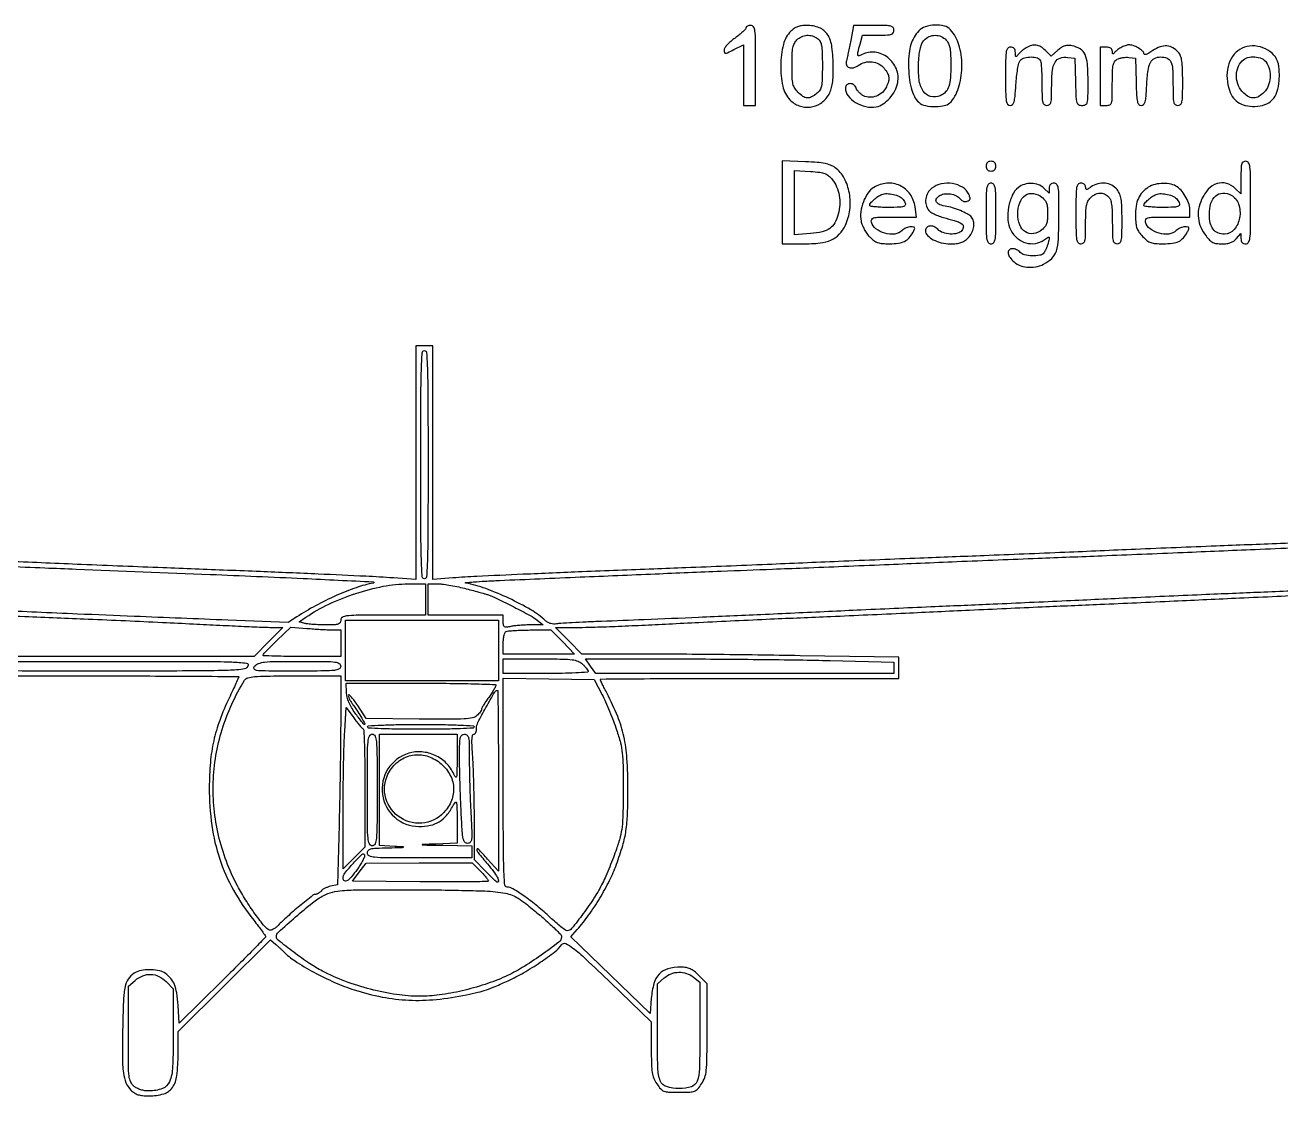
# Model space of a CAD drawing. Extents: x 23 to 201, y 13 to 268.
# Drawn here: x 56.17 to 99.95, y 196.02 to 233.34 of the extents above; entities that cross this region are included whole.
import ezdxf

# ---------------------------------------------------------------- set-up
doc = ezdxf.new("R2010")
doc.units = 0
doc.header["$MEASUREMENT"] = 0

msp = doc.modelspace()

# ---------------------------------------------------------------- linework, layer by layer
for points in [[(81.3006, 233.240457, -0.190933), (81.281953, 233.193406, -0.016529), (81.188769, 233.100651, -0.019908), (81.065735, 232.994851, -0.014109), (80.9199, 232.885771, 0.024219), (80.77174, 232.77021, 0.031789), (80.649123, 232.650261, 0.03408), (80.563082, 232.540471, 0.15026), (80.5392, 232.462795, 0.074061), (80.551397, 232.380904, 0.344831), (80.587947, 232.355305, 0.099187), (80.663464, 232.374659, 0.005783), (80.8776, 232.4808), (81.216, 232.653439), (81.216, 231.594219), (81.216, 230.535), (81.4275, 230.535), (81.639, 230.535), (81.639, 231.9309, 0.001966), (81.635517, 232.816696, 0.028197), (81.615286, 233.131163, 0.109374), (81.565044, 233.273873, 0.259183), (81.4698, 233.3268, 0.049057), (81.40505, 233.320432, 0.069056), (81.350302, 233.301437, 0.089236), (81.313443, 233.273424, 0.187901)], [(82.87078, 233.128071, 0.137113), (82.608493, 232.662309, 0.056321), (82.515266, 231.936927, 0.056319), (82.586266, 231.208939, 0.136959), (82.834168, 230.735037, 0.116615), (83.155913, 230.5222, 0.11778), (83.537685, 230.477032, 0.116223), (83.902572, 230.609451, 0.111393), (84.176645, 230.892441, 0.048871), (84.259537, 231.064104, 0.044559), (84.310683, 231.25397, 0.032176), (84.337731, 231.499438, 0.011239), (84.345884, 231.854826, 0.031584), (84.300798, 232.57312, 0.109991), (84.144565, 233.007945, 0.16049), (83.857903, 233.243813, 0.092822), (83.414731, 233.3268, 0.032592), (83.243007, 233.315594, 0.055044), (83.103049, 233.2813, 0.060181), (82.982746, 233.220115, 0.04871)], [(83.80128, 232.868375, -0.112446), (83.888274, 232.768323, -0.07977), (83.937, 232.627236, -0.037481), (83.960062, 232.393635, -0.00587), (83.9655, 231.930469, -0.005488), (83.960081, 231.436745, -0.044815), (83.934999, 231.212769, -0.096739), (83.87676, 231.072671, -0.07584), (83.765778, 230.950694, -0.049461), (83.583496, 230.830661, -0.139331), (83.435542, 230.79965, -0.134676), (83.290229, 230.850728, -0.044942), (83.115655, 230.996455, -0.056551), (83.001709, 231.139567, -0.085178), (82.9413, 231.286742, -0.047431), (82.914377, 231.501436, -0.007491), (82.908, 231.927055, -0.008014), (82.914369, 232.324383, -0.038863), (82.93905, 232.548382, -0.069389), (82.989509, 232.69765, -0.080387), (83.0772, 232.8192, -0.086919), (83.239379, 232.933032, -0.092962), (83.426835, 232.981537, -0.092012), (83.62071, 232.959006, -0.083178)], [(84.952762, 232.79805, -0.002503), (84.91109, 232.582515, -0.002675), (84.868149, 232.372132, -0.002538), (84.829349, 232.191659, -0.012512), (84.804422, 232.090617, 0.15328), (84.809736, 231.948223, 0.218563), (84.896685, 231.858887, 0.159927), (85.047675, 231.851116, 0.086531), (85.217898, 231.930917, -0.089371), (85.448558, 232.03747, -0.090475), (85.700881, 232.056181, -0.093993), (85.935661, 231.985128, -0.106138), (86.11666, 231.834891, -0.035065), (86.235574, 231.659731, -0.101663), (86.281927, 231.521564, -0.102036), (86.269969, 231.376614, -0.035476), (86.196426, 231.179199, -0.103147), (86.057155, 230.989421, -0.091967), (85.848222, 230.861692, -0.095031), (85.613621, 230.820018, -0.119998), (85.400855, 230.874923, -0.042771), (85.318433, 230.928557, -0.035841), (85.24096, 230.998452, -0.037295), (85.17922, 231.073173, -0.077323), (85.145601, 231.140745, 0.160108), (85.064709, 231.252899, 0.15882), (84.932775, 231.295658, 0.189147), (84.817062, 231.250047, 0.208298), (84.7692, 231.140145, 0.16822), (84.861669, 230.873078, 0.090052), (85.126129, 230.638997, 0.082016), (85.483543, 230.495723, 0.1011), (85.84187, 230.489964, 0.101041), (86.082722, 230.58808, 0.063593), (86.312896, 230.788034, 0.061181), (86.494442, 231.049835, 0.074804), (86.592221, 231.330913, 0.142676), (86.545382, 231.807364, 0.130806), (86.249895, 232.202939, 0.135402), (85.805818, 232.390654, 0.156806), (85.355838, 232.308623, -0.055072), (85.24508, 232.26421, -0.434396), (85.202908, 232.289966, -0.112915), (85.204952, 232.383024, -0.006013), (85.281248, 232.67115), (85.369353, 232.9884), (85.915277, 232.9884, 0.007501), (86.234416, 232.993188, 0.067738), (86.37181, 233.016105, 0.186747), (86.43665, 233.067452, 0.133731), (86.4612, 233.1576, 0.162821), (86.430625, 233.249001, 0.174094), (86.35199, 233.30057, 0.053944), (86.181329, 233.322523, 0.005037), (85.756723, 233.3268), (85.052247, 233.3268)], [(87.327582, 233.13645, 0.056511), (87.161001, 232.912645, 0.058016), (87.050505, 232.659146, 0.048708), (86.988608, 232.350329, 0.025123), (86.9688, 231.956358, 0.027345), (86.992434, 231.52453, 0.038848), (87.063891, 231.146892, 0.045432), (87.175915, 230.845135, 0.097548), (87.323672, 230.646993, 0.133897), (87.556176, 230.529078, 0.055219), (87.910665, 230.496081, 0.055433), (88.255761, 230.540588, 0.165742), (88.453722, 230.666781, 0.102591), (88.739057, 231.228059, 0.068639), (88.831893, 231.944913, 0.069482), (88.727494, 232.649916, 0.112928), (88.432962, 233.175654, 0.151821), (88.218895, 233.302201, 0.067101), (87.888493, 233.334867, 0.066205), (87.554385, 233.278316, 0.130268)], [(88.282993, 232.816003, -0.078409), (88.3589, 232.699908, -0.054921), (88.407079, 232.550958, -0.036762), (88.434152, 232.343254, -0.011923), (88.444155, 232.033453, -0.01514), (88.432695, 231.508971, -0.063843), (88.376583, 231.199973, -0.111046), (88.263561, 231.006337, -0.107556), (88.077352, 230.877025, -0.156009), (87.738933, 230.848812, -0.195389), (87.483305, 231.028337, -0.115598), (87.338301, 231.435096, -0.042203), (87.321131, 232.050063, -0.014271), (87.345247, 232.333138, -0.03325), (87.383325, 232.542395, -0.044919), (87.437832, 232.698338, -0.077538), (87.513076, 232.812986, -0.106951), (87.686264, 232.937187, -0.10163), (87.898571, 232.981658, -0.102002), (88.110582, 232.938818, -0.108561)], [(91.0719, 232.547819, 0.027053), (90.999588, 232.500978, 0.018184), (90.922129, 232.440206, 0.018343), (90.851248, 232.375705, 0.034194), (90.799641, 232.317741, -0.016153), (90.739485, 232.245061, -0.349167), (90.71391, 232.240533, -0.259527), (90.697859, 232.265777, -0.011085), (90.693891, 232.37505, 0.057037), (90.682766, 232.461427, 0.123737), (90.651591, 232.52012, 0.135366), (90.598561, 232.553902, 0.074668), (90.522, 232.5654, 0.212584), (90.428823, 232.523909, 0.142907), (90.377475, 232.41735, 0.038318), (90.356575, 232.181939, 0.002988), (90.3528, 231.5502, 0.003224), (90.356747, 230.937962, 0.035215), (90.377227, 230.692672, 0.12037), (90.424697, 230.578257, 0.238874), (90.510075, 230.535, 0.194746), (90.594392, 230.569136, 0.132716), (90.648004, 230.659072, 0.046989), (90.681871, 230.845449, 0.005884), (90.712294, 231.255399, -0.012295), (90.737127, 231.540453, -0.015766), (90.774656, 231.801076, -0.013648), (90.818332, 232.014518, -0.116419), (90.861478, 232.101399, -0.15543), (91.009951, 232.196498, -0.068325), (91.244105, 232.225884, -0.071353), (91.464902, 232.191598, -0.230946), (91.570449, 232.093181, -0.069754), (91.590619, 232.005905, -0.006804), (91.606716, 231.789468, -0.008515), (91.618047, 231.529695, -0.006641), (91.6218, 231.247181, 0.004955), (91.626059, 230.817444, 0.05341), (91.647975, 230.645173, 0.173362), (91.699549, 230.565861, 0.164181), (91.791, 230.535, 0.163088), (91.882411, 230.565631, 0.173951), (91.933981, 230.644399, 0.053838), (91.955926, 230.815376, 0.00502), (91.9602, 231.240988, -0.02434), (91.985376, 231.757838, -0.107524), (92.078255, 232.046234, -0.186298), (92.251916, 232.185702, -0.105955), (92.523768, 232.212191), (92.7639, 232.1847), (92.788114, 231.35985, 0.003515), (92.807758, 230.820073, 0.05794), (92.836293, 230.642304, 0.208284), (92.900223, 230.564147, 0.119183), (93.020764, 230.535, 0.117921), (93.141256, 230.563818, 0.217619), (93.202781, 230.641042, 0.057864), (93.225607, 230.817603, 0.003243), (93.2292, 231.371628, 0.017885), (93.207412, 231.980519, 0.087654), (93.123758, 232.313134, 0.150427), (92.955776, 232.50471, 0.09069), (92.671953, 232.61526, 0.04604), (92.532528, 232.629041, 0.076486), (92.415922, 232.611874, 0.070076), (92.303015, 232.55889, 0.032931), (92.173852, 232.461811), (91.936899, 232.257992), (91.740895, 232.453996, 0.05854), (91.580744, 232.580473, 0.103409), (91.422896, 232.637274, 0.104582), (91.256766, 232.625781, 0.060882)], [(94.3713, 232.548908, 0.022102), (94.301964, 232.505433, 0.019392), (94.233545, 232.45417, 0.019837), (94.175392, 232.403015, 0.053713), (94.139945, 232.36113, -0.078521), (94.114403, 232.333807, -0.361462), (94.094317, 232.334437, -0.180463), (94.080495, 232.360433, -0.030716), (94.076495, 232.41735, 0.102326), (94.062368, 232.482766, 0.137431), (94.023966, 232.529315, 0.106495), (93.958445, 232.556684, 0.045902), (93.8637, 232.5654), (93.6522, 232.5654), (93.6522, 231.5502), (93.6522, 230.535), (93.8637, 230.535, 0.103955), (93.986434, 230.560796, 0.224802), (94.048152, 230.631992, 0.064348), (94.07147, 230.793442, 0.00373), (94.0752, 231.293423, -0.005893), (94.080402, 231.734841, -0.044372), (94.103773, 231.942154, -0.103042), (94.155322, 232.061969, -0.117471), (94.248584, 232.144639, -0.052746), (94.331481, 232.178328, -0.029206), (94.438148, 232.202429, -0.028803), (94.550273, 232.214385, -0.040907), (94.650434, 232.211066), (94.8789, 232.1847), (94.903114, 231.35985, 0.004605), (94.921641, 230.879581, 0.04172), (94.949076, 230.671613, 0.128179), (94.999295, 230.572632, 0.214791), (95.082855, 230.535, 0.196685), (95.165781, 230.568934, 0.133195), (95.217974, 230.658187, 0.047077), (95.249727, 230.842915, 0.005926), (95.275801, 231.247917, -0.0177), (95.320379, 231.754138, -0.084341), (95.40355, 232.031316, -0.159948), (95.544301, 232.17445, -0.119713), (95.760639, 232.227, -0.099202), (95.983846, 232.182274, -0.189636), (96.113076, 232.05688, -0.092586), (96.175443, 231.803116, -0.014088), (96.1902, 231.27948, 0.004638), (96.194386, 230.82823, 0.051276), (96.216157, 230.64921, 0.170232), (96.267746, 230.567054, 0.169819), (96.3594, 230.535, 0.185299), (96.451596, 230.570383, 0.16096), (96.503173, 230.660728, 0.046006), (96.524587, 230.858971, 0.003914), (96.5286, 231.371628, 0.007079), (96.522365, 231.812057, 0.02926), (96.499284, 232.077237, 0.049862), (96.455073, 232.254093, 0.089655), (96.38055, 232.38322, 0.082188), (96.189603, 232.545535, 0.118205), (95.978834, 232.611936, 0.10744), (95.745882, 232.578114, 0.059568), (95.489584, 232.445582, -0.015679), (95.351083, 232.357805, -0.054537), (95.254676, 232.314224, -0.141628), (95.198804, 232.312313, -0.343535), (95.175, 232.34287, 0.224091), (95.132499, 232.432937, 0.04244), (94.97897, 232.538915, 0.044326), (94.796437, 232.622794, 0.092116), (94.642269, 232.647427, 0.060438), (94.591685, 232.639989, 0.020501), (94.520692, 232.617426, 0.020045), (94.443548, 232.585823, 0.021743)], [(98.6013, 232.53316, 0.111403), (98.321591, 232.31909, 0.092998), (98.138503, 231.991927, 0.082475), (98.072691, 231.584533, 0.064744), (98.132434, 231.140444, 0.072332), (98.256743, 230.852424, 0.102685), (98.447652, 230.650154, 0.097825), (98.710813, 230.534332, 0.060556), (99.048107, 230.500962, 0.078257), (99.395031, 230.563572, 0.120768), (99.649534, 230.728543, 0.11066), (99.813162, 231.004711, 0.058715), (99.891458, 231.396657, 0.020645), (99.89875, 231.585548, 0.018562), (99.890952, 231.781259, 0.018951), (99.870766, 231.956268, 0.054109), (99.8392, 232.074526, 0.119254), (99.644726, 232.354951, 0.093332), (99.326226, 232.546277, 0.09106), (98.952516, 232.611657, 0.106128)], [(99.442503, 232.038976, -0.09713), (99.551452, 231.793268, -0.074245), (99.573676, 231.499423, -0.075015), (99.509319, 231.214938, -0.103661), (99.366545, 230.996455, -0.059367), (99.182705, 230.85176, -0.124919), (99.010289, 230.79849, -0.131627), (98.839418, 230.835024, -0.06952), (98.660576, 230.960341, -0.099705), (98.476726, 231.216771, -0.094395), (98.40185, 231.529455, -0.0969), (98.447767, 231.84086, -0.111916), (98.60747, 232.094184, -0.13011), (98.792741, 232.201901, -0.083666), (99.041432, 232.227085, -0.084705), (99.281641, 232.169567, -0.139839)], [(82.5696, 227.161091), (82.5696, 225.7128), (83.28583, 225.7128, 0.025736), (83.885611, 225.743692, 0.077552), (84.280519, 225.84778, 0.10517), (84.555514, 226.044965, 0.075076), (84.766685, 226.360848, 0.079634), (84.923087, 226.903782, 0.074693), (84.90717, 227.481018, 0.079142), (84.72745, 227.997885, 0.110806), (84.408623, 228.366352, 0.063461), (84.251733, 228.454117, 0.046353), (84.060215, 228.511402, 0.02999), (83.791719, 228.548702, 0.008593), (83.372273, 228.574276), (82.5696, 228.609382)], [(89.676, 228.42, 0.072254), (89.686731, 228.346131, 0.124864), (89.7183, 228.2931, 0.124864), (89.771331, 228.261531, 0.072254), (89.8452, 228.2508, 0.072254), (89.919069, 228.261531, 0.124864), (89.9721, 228.2931, 0.124864), (90.003669, 228.346131, 0.072254), (90.0144, 228.42, 0.072254), (90.003669, 228.493869, 0.124864), (89.9721, 228.5469, 0.124864), (89.919069, 228.578469, 0.072254), (89.8452, 228.5892, 0.072254), (89.771331, 228.578469, 0.124864), (89.7183, 228.5469, 0.124864), (89.686731, 228.493869, 0.072254)], [(98.559, 228.024553), (98.559, 227.459906), (98.363197, 227.643853, 0.121205), (98.054962, 227.817465, 0.147634), (97.725186, 227.810398, 0.128746), (97.421259, 227.615307, 0.082079), (97.189652, 227.262003, 0.057793), (97.085051, 226.925066, 0.076621), (97.074597, 226.604633, 0.076152), (97.16123, 226.294436, 0.056276), (97.34373, 225.98775, 0.031068), (97.468496, 225.842986, 0.084364), (97.577642, 225.763571, 0.084341), (97.706913, 225.724657, 0.031039), (97.897732, 225.7128, 0.030255), (98.066768, 225.723038, 0.056625), (98.199873, 225.754781, 0.066263), (98.30804, 225.811035, 0.061187), (98.401027, 225.894945), (98.559, 226.077089), (98.559, 225.894945, 0.061743), (98.569138, 225.813158, 0.126141), (98.599797, 225.756718, 0.133411), (98.652453, 225.723927, 0.073057), (98.7282, 225.7128, 0.263491), (98.823676, 225.766868, 0.106183), (98.873762, 225.913725, 0.027391), (98.893939, 226.236967, 0.001893), (98.8974, 227.151, 0.001893), (98.893939, 228.065033, 0.027391), (98.873762, 228.388275, 0.106183), (98.823676, 228.535132, 0.263491), (98.7282, 228.5892, 0.137254), (98.637872, 228.563928, 0.1856), (98.586488, 228.497469, 0.065777), (98.563711, 228.356131, 0.007103)], [(84.311113, 227.954323, -0.067717), (84.463054, 227.69964, -0.057446), (84.55208, 227.399023, -0.055357), (84.57238, 227.074902, -0.053797), (84.521583, 226.750963, -0.05729), (84.398791, 226.441275, -0.118275), (84.226643, 226.247903, -0.099384), (83.964125, 226.13386, -0.032914), (83.546586, 226.072503), (82.9926, 226.028035), (82.9926, 227.149273), (82.9926, 228.270511), (83.554316, 228.234744, -0.012369), (83.876684, 228.206196, -0.060522), (84.054376, 228.163848, -0.08954), (84.182185, 228.088368, -0.046433)], [(85.762617, 227.67867, 0.103098), (85.555139, 227.481297, 0.060074), (85.394399, 227.17619, 0.058403), (85.306537, 226.829499, 0.07941), (85.315222, 226.50742, 0.048781), (85.355106, 226.370233, 0.028959), (85.427438, 226.215918, 0.028778), (85.518298, 226.068962, 0.043553), (85.614914, 225.953871, 0.035773), (85.762023, 225.82643, 0.07778), (85.89371, 225.756677, 0.065198), (86.054832, 225.723737, 0.019357), (86.306642, 225.715491, 0.030317), (86.620382, 225.736412, 0.081572), (86.833959, 225.800143, 0.098602), (86.992034, 225.920147, 0.058929), (87.127158, 226.11465, 0.017987), (87.181167, 226.225472, 0.202998), (87.181978, 226.273293, 0.272178), (87.148715, 226.298881, 0.031068), (87.050334, 226.305, 0.05959), (86.97281, 226.295728, 0.039035), (86.887189, 226.267723, 0.039), (86.80684, 226.226696, 0.058902), (86.745214, 226.1781, -0.168356), (86.489596, 226.05405, -0.096835), (86.144437, 226.079928, -0.09665), (85.833887, 226.234024, -0.166954), (85.675964, 226.471612, -0.178537), (85.68516, 226.565561, -0.228385), (85.752405, 226.618925, -0.051986), (85.92906, 226.639842, -0.003495), (86.437959, 226.6434), (87.244878, 226.6434), (87.196663, 227.00295, 0.121032), (87.023457, 227.444014, 0.129558), (86.669016, 227.74136, 0.129437), (86.213787, 227.825562, 0.120688)], [(87.783909, 227.65246, 0.093189), (87.639511, 227.487302, 0.099141), (87.568913, 227.284479, 0.100171), (87.582189, 227.071831, 0.097198), (87.676957, 226.878526, 0.101696), (87.750629, 226.814106, 0.022593), (87.900619, 226.737799, 0.022575), (88.085265, 226.663984, 0.020091), (88.283085, 226.603877, -0.013428), (88.659662, 226.494913, -0.086783), (88.834288, 226.403636, -0.247194), (88.880522, 226.30318, -0.161225), (88.832976, 226.181685, -0.157727), (88.673184, 226.080344, -0.074068), (88.427135, 226.054549, -0.07126), (88.172456, 226.102392, -0.114858), (87.985919, 226.218481, 0.091436), (87.850752, 226.311557, 0.131297), (87.707944, 226.33454, 0.181961), (87.60317, 226.282431, 0.189546), (87.561, 226.175189, 0.195698), (87.628596, 226.009097, 0.076414), (87.830213, 225.857335, 0.064255), (88.113027, 225.749466, 0.05908), (88.422254, 225.7128, 0.022678), (88.640525, 225.722705, 0.057813), (88.795371, 225.755094, 0.069553), (88.921318, 225.817583, 0.046519), (89.045345, 225.920455, 0.069301), (89.169668, 226.08501, 0.076249), (89.239336, 226.27212, 0.08392), (89.24609, 226.455656, 0.113945), (89.188255, 226.610446, 0.11111), (89.073354, 226.720751, 0.028385), (88.843972, 226.842198, 0.02877), (88.571943, 226.948538, 0.03403), (88.304218, 227.01607, -0.036601), (88.064095, 227.077953, -0.153289), (87.944999, 227.164715, -0.288753), (87.937299, 227.267515, -0.111834), (88.034525, 227.380587, -0.123618), (88.205182, 227.451111, -0.072391), (88.427565, 227.451413, -0.072653), (88.639873, 227.388469, -0.127218), (88.780819, 227.273003, 0.076976), (88.829142, 227.224644, 0.079387), (88.889344, 227.193783, 0.081753), (88.954577, 227.183784, 0.089076), (89.017528, 227.195807, 0.06875), (89.08423, 227.232567, 0.183114), (89.112978, 227.277655, 0.130334), (89.109537, 227.341529, 0.028633), (89.069417, 227.444883, 0.151729), (88.857033, 227.682833, 0.095502), (88.504258, 227.811813, 0.090477), (88.110714, 227.803795, 0.11695)], [(89.676, 226.7703, 0.002827), (89.679731, 226.110341, 0.036854), (89.700534, 225.866138, 0.138781), (89.751794, 225.755668, 0.218517), (89.8452, 225.7128, 0.218517), (89.938606, 225.755668, 0.138781), (89.989866, 225.866138, 0.036854), (90.010669, 226.110341, 0.002827), (90.0144, 226.7703, 0.002827), (90.010669, 227.430259, 0.036854), (89.989866, 227.674463, 0.138781), (89.938606, 227.784932, 0.218517), (89.8452, 227.8278, 0.218517), (89.751794, 227.784932, 0.138781), (89.700534, 227.674463, 0.036854), (89.679731, 227.430259, 0.002827)], [(90.801294, 227.677869, 0.119807), (90.588127, 227.406738, 0.062142), (90.458569, 226.993304, 0.061268), (90.433281, 226.551464, 0.102233), (90.531902, 226.193688, 0.097004), (90.752877, 225.912541, 0.107349), (91.056336, 225.747791, 0.111798), (91.390759, 225.727423, 0.112768), (91.700164, 225.853314, -0.006716), (91.835977, 225.945747, -0.318296), (91.867442, 225.944735, -0.294057), (91.878634, 225.914105, -0.00606), (91.839087, 225.748038, -0.020635), (91.808995, 225.646145, -0.018507), (91.769622, 225.543245, -0.018895), (91.727364, 225.453536, -0.053728), (91.68924, 225.396023, -0.178833), (91.544437, 225.312315, -0.04883), (91.276771, 225.292838, -0.04896), (91.008681, 225.325921, -0.165858), (90.8604, 225.4167, 0.063393), (90.80841, 225.465275, 0.044279), (90.73936, 225.506323, 0.044533), (90.664777, 225.534297, 0.067559), (90.596241, 225.5436, 0.170049), (90.487294, 225.505444, 0.231647), (90.44347, 225.412783, 0.135189), (90.483241, 225.275628, 0.058672), (90.601881, 225.125319, 0.09258), (90.821359, 224.97492, 0.076678), (91.095365, 224.901125, 0.072582), (91.393015, 224.911515, 0.068966), (91.680903, 225.006125, 0.07992), (91.966171, 225.207519, 0.124), (92.12282, 225.463121, 0.065376), (92.194873, 225.876621, 0.010211), (92.212753, 226.70685, 0.002608), (92.209869, 227.409479, 0.034865), (92.189502, 227.666687, 0.133074), (92.138515, 227.782941, 0.227004), (92.0448, 227.8278, 0.072431), (91.970426, 227.816969, 0.127134), (91.917496, 227.785088, 0.125354), (91.886174, 227.73118, 0.069346), (91.8756, 227.655304), (91.8756, 227.482809), (91.690448, 227.655304, 0.100368), (91.496302, 227.774326, 0.081309), (91.255805, 227.819988, 0.080187), (91.01017, 227.786709, 0.093105)], [(92.8062, 226.7703, 0.002827), (92.809931, 226.110341, 0.036854), (92.830734, 225.866138, 0.138781), (92.881994, 225.755668, 0.218517), (92.9754, 225.7128, 0.165398), (93.066895, 225.743917, 0.1727), (93.118474, 225.823838, 0.052938), (93.140357, 225.997555, 0.004884), (93.1446, 226.4319, -0.008091), (93.15099, 226.826753, -0.038985), (93.175703, 227.049915, -0.069381), (93.226175, 227.198838, -0.080195), (93.3138, 227.3202, -0.074658), (93.470748, 227.436168, -0.107837), (93.636343, 227.482439, -0.115768), (93.797513, 227.454295, -0.095793), (93.942257, 227.356457, -0.114336), (94.006724, 227.253107, -0.0454), (94.046605, 227.089639, -0.028773), (94.068877, 226.845646, -0.008375), (94.0752, 226.468157, 0.00454), (94.079363, 226.009661, 0.050594), (94.101088, 225.82837, 0.169159), (94.152679, 225.745252, 0.171694), (94.2444, 225.7128, 0.184967), (94.336585, 225.74811, 0.161168), (94.388162, 225.838274, 0.046111), (94.409583, 226.036092, 0.003928), (94.4136, 226.547391, 0.0068), (94.407257, 227.013759, 0.034291), (94.382358, 227.272992, 0.060683), (94.330395, 227.450005, 0.065034), (94.23826, 227.604891, 0.106363), (94.05617, 227.755897, 0.095298), (93.82076, 227.826249, 0.091118), (93.566892, 227.805549, 0.0872), (93.332624, 227.696103, -0.009314), (93.219303, 227.619836, -0.144431), (93.174796, 227.606706, -0.36009), (93.151196, 227.626234, -0.047099), (93.1446, 227.696103, 0.121548), (93.13189, 227.747615, 0.106797), (93.096277, 227.790188, 0.093715), (93.041763, 227.81819, 0.072032), (92.9754, 227.8278, 0.218517), (92.881994, 227.784932, 0.138781), (92.830734, 227.674463, 0.036854), (92.809931, 227.430259, 0.002827)], [(95.328691, 227.682477, 0.069173), (95.122093, 227.510793, 0.081096), (94.983169, 227.297576, 0.06967), (94.905801, 227.024953, 0.036837), (94.883358, 226.673444, 0.020428), (94.896008, 226.424291, 0.061793), (94.932191, 226.258609, 0.071707), (95.00428, 226.12068, 0.034815), (95.131836, 225.967502, 0.033391), (95.283606, 225.828907, 0.083764), (95.414295, 225.756462, 0.068909), (95.576524, 225.723336, 0.017387), (95.846478, 225.715491, 0.028664), (96.172206, 225.736048, 0.080936), (96.390529, 225.799268, 0.100011), (96.55055, 225.919094, 0.059883), (96.686958, 226.11465, 0.017987), (96.740967, 226.225472, 0.202998), (96.741778, 226.273293, 0.272178), (96.708515, 226.298881, 0.031068), (96.610134, 226.305, 0.05959), (96.53261, 226.295728, 0.039035), (96.446989, 226.267723, 0.039), (96.36664, 226.226696, 0.058902), (96.305014, 226.1781, -0.168356), (96.049396, 226.05405, -0.096835), (95.704237, 226.079928, -0.09665), (95.393687, 226.234024, -0.166954), (95.235764, 226.471612, -0.176101), (95.244511, 226.565551, -0.230034), (95.310846, 226.618878, -0.052718), (95.485215, 226.639829, -0.003561), (95.98662, 226.6434), (96.7824, 226.6434), (96.7824, 226.859101, 0.07402), (96.749434, 227.080562, 0.047502), (96.65035, 227.321289, 0.047354), (96.506999, 227.540067, 0.071396), (96.341059, 227.695764, 0.096893), (96.126655, 227.790954, 0.059513), (95.850938, 227.820223, 0.058052), (95.567297, 227.783401, 0.077697)], [(86.77845, 227.260591, -0.074601), (86.858654, 227.110738, -0.373002), (86.826755, 227.028871, -0.113357), (86.676547, 226.988997, -0.00843), (86.2497, 226.9818, -0.010574), (86.006429, 226.986945, -0.017477), (85.801584, 227.0028, -0.011626), (85.639405, 227.024902, -0.36846), (85.6152, 227.053288, -0.182149), (85.644915, 227.132149, -0.02981), (85.761728, 227.25016, -0.033245), (85.90417, 227.361724, -0.056058), (86.0382, 227.432521, -0.100745), (86.215135, 227.463468, -0.05018), (86.441748, 227.434316, -0.050434), (86.652714, 227.362292, -0.125825)], [(91.626528, 227.333383, -0.059929), (91.721711, 227.235306, -0.080428), (91.779933, 227.126202, -0.06125), (91.810181, 226.982415, -0.021251), (91.8192, 226.7703, -0.021251), (91.810181, 226.558185, -0.06125), (91.779933, 226.414398, -0.080428), (91.721711, 226.305294, -0.059929), (91.626528, 226.207217, -0.126651), (91.324982, 226.069396, -0.18928), (91.044169, 226.12556, -0.161279), (90.845368, 226.371671, -0.090157), (90.7758, 226.754348, -0.087576), (90.84523, 227.147704, -0.15722), (91.044623, 227.403931, -0.190531), (91.325596, 227.467076, -0.132053)], [(96.33825, 227.260591, -0.074601), (96.418454, 227.110738, -0.373002), (96.386555, 227.028871, -0.113357), (96.236347, 226.988997, -0.00843), (95.8095, 226.9818, -0.010574), (95.566229, 226.986945, -0.017477), (95.361384, 227.0028, -0.011626), (95.199205, 227.024902, -0.36846), (95.175, 227.053288, -0.182149), (95.204715, 227.132149, -0.02981), (95.321528, 227.25016, -0.033245), (95.46397, 227.361724, -0.056058), (95.598, 227.432521, -0.100745), (95.774935, 227.463468, -0.05018), (96.001548, 227.434316, -0.050434), (96.212514, 227.362292, -0.125825)], [(98.214559, 227.408033, -0.191153), (98.476884, 227.097631, -0.124134), (98.513427, 226.623344, -0.132618), (98.322003, 226.21011, -0.22186), (97.9815, 226.0512, -0.097135), (97.753269, 226.095961, -0.134674), (97.588761, 226.222339, -0.110463), (97.490959, 226.436741, -0.05203), (97.4592, 226.741112, -0.071911), (97.51466, 227.124729, -0.14101), (97.67909, 227.38278, -0.178592), (97.925022, 227.478123, -0.127631)], [(70.218, 218.0142, -0.000841), (70.214179, 215.742688, -0.007135), (70.196175, 214.72185, -0.007179), (70.167861, 214.110243, -0.396568), (70.0911, 214.038, -0.396568), (70.014339, 214.110243, -0.007179), (69.986025, 214.72185, -0.007135), (69.968021, 215.742688, -0.000841), (69.9642, 218.0142, -0.000841), (69.968021, 220.285712, -0.007135), (69.986025, 221.30655, -0.007179), (70.014339, 221.918157, -0.396568), (70.0911, 221.9904, -0.396568), (70.167861, 221.918157, -0.007179), (70.196175, 221.30655, -0.007135), (70.214179, 220.285712, -0.000841)], [(70.1334, 213.3189), (70.1334, 212.769), (68.6529, 212.769, 0.001825), (67.710629, 212.76556, 0.026629), (67.378613, 212.745433, 0.103099), (67.227584, 212.695507, 0.267644), (67.1724, 212.5998, -0.130278), (67.148553, 212.509828, -0.188404), (67.085301, 212.458662, -0.069719), (66.951679, 212.43593, -0.007869), (66.64365, 212.431755, -0.008826), (66.42683, 212.436057, -0.009111), (66.212588, 212.448005, -0.008885), (66.027519, 212.465024, -0.038065), (65.918706, 212.48545), (65.722512, 212.537991), (65.961006, 212.700272, -0.039832), (66.762308, 213.156788, -0.030612), (67.698961, 213.527676, -0.030986), (68.656655, 213.77617, -0.045742), (69.52005, 213.863232), (70.1334, 213.8688)], [(71.487, 213.707657, -0.00241), (71.742331, 213.642304, -0.002791), (71.984818, 213.577545, -0.002491), (72.189539, 213.520547, -0.016468), (72.2907, 213.488204, -0.026924), (72.635656, 213.343893, -0.005867), (73.212873, 213.056624, -0.004939), (73.783873, 212.756882, -0.042463), (74.025, 212.599538), (74.2365, 212.434362), (73.802925, 212.432481, 0.01021), (73.617554, 212.427891, 0.008279), (73.419052, 212.415621, 0.008382), (73.236369, 212.398203, 0.021397), (73.104975, 212.377725, -0.019227), (72.948369, 212.352621, -0.174183), (72.881893, 212.367795, -0.221214), (72.848924, 212.419678, -0.032674), (72.8406, 212.546925), (72.8406, 212.769), (71.5293, 212.769), (70.218, 212.769), (70.218, 213.3189), (70.218, 213.8688), (70.53525, 213.867801, -0.031355), (70.699296, 213.856985, -0.009544), (70.945692, 213.820347, -0.009515), (71.220808, 213.768653, -0.010248)], [(66.85515, 212.262001), (67.1724, 212.2614), (67.1724, 211.7961), (67.1724, 211.3308), (65.8188, 211.3308, -0.003184), (65.299766, 211.334105, -0.005307), (64.86282, 211.34431, -0.001131), (64.483217, 211.358068, -0.402985), (64.4652, 211.376792, -0.188961), (64.476852, 211.406523, -0.00277), (64.608095, 211.546677, -0.007128), (64.765202, 211.707931, -0.004591), (64.95165, 211.890536), (65.4381, 212.358288), (65.988, 212.310445, 0.004202), (66.22179, 212.292083, 0.003542), (66.469559, 212.27648, 0.003573), (66.695848, 212.26546, 0.009905)], [(74.9133, 211.8384), (75.329939, 211.4154), (74.08527, 211.4154), (72.8406, 211.4154), (72.8406, 211.78905, -0.023784), (72.847876, 211.941934, -0.038427), (72.870151, 212.07021, -0.045744), (72.903553, 212.164584, -0.191197), (72.94635, 212.205371, -0.076067), (73.019041, 212.222521, -0.005079), (73.233206, 212.237469, -0.007228), (73.490015, 212.249052, -0.005343), (73.77438, 212.254721), (74.496661, 212.2614)], [(63.937967, 210.9924, -0.232318), (63.763788, 210.884164, -0.016678), (63.179911, 210.8455, -0.007719), (62.073587, 210.826323, -0.000474), (58.77665, 210.8232, -0.000445), (55.446661, 210.826161, -0.007919), (54.374106, 210.845058, -0.01714), (53.820099, 210.882639, -0.384642), (53.721, 210.9924, -0.385549), (53.82064, 211.102411, -0.016521), (54.387315, 211.139757, -0.007758), (55.481748, 211.158643, -0.000435), (58.882317, 211.1616, -0.000408), (62.316582, 211.158798, -0.007956), (63.377157, 211.14019, -0.02282), (63.886894, 211.099792, -0.547707)], [(67.1724, 210.9924, -0.276679), (67.11473, 210.89616, -0.096369), (66.953974, 210.846617, -0.02502), (66.601692, 210.826596, -0.001685), (65.594188, 210.8232, -0.001251), (64.5382, 210.825843, -0.0283), (64.234598, 210.844565, -0.259924), (64.155417, 210.901906, -0.301409), (64.1691, 210.9924, -0.121149), (64.309089, 211.086966, -0.061624), (64.517181, 211.135666, -0.024163), (64.885229, 211.157216, -0.002542), (65.747312, 211.1616, -0.001915), (66.652592, 211.158132, -0.027636), (66.973114, 211.137939, -0.107161), (67.118683, 211.087804, -0.262172)], [(75.605797, 211.062253, -0.017509), (75.680773, 210.986705, -0.022371), (75.744083, 210.911821, -0.021075), (75.790519, 210.84608, -0.144193), (75.8016, 210.808453, -0.397958), (75.774833, 210.780149, -0.002167), (75.366703, 210.759119, -0.007365), (74.888787, 210.743621, -0.004422), (74.3211, 210.7386), (72.8406, 210.7386), (72.8406, 210.9924), (72.8406, 211.2462), (74.125297, 211.2462, -0.002946), (74.911994, 211.241565, -0.027965), (75.247787, 211.218798, -0.069025), (75.447148, 211.165455, -0.088962)], [(84.24045, 211.19015), (86.4612, 211.134446), (86.4612, 210.936523), (86.4612, 210.7386), (81.264061, 210.7386), (76.066922, 210.7386), (75.8862, 210.9924), (75.705478, 211.2462), (78.862589, 211.246027, -0.001478), (80.233773, 211.241898, -0.001106), (81.744644, 211.229541, -0.001117), (83.167571, 211.211577, -0.002555)], [(67.172217, 209.11005, -0.002619), (67.168253, 208.370284, -0.001192), (67.155698, 207.403142, -0.001181), (67.137627, 206.383765, -0.001623), (67.116242, 205.4674), (67.06045, 203.3687), (66.822222, 203.321054, 0.034523), (66.723913, 203.294226, 0.03015), (66.625522, 203.253123, 0.031346), (66.541, 203.204878, 0.074319), (66.487138, 203.156704, -0.040519), (66.443515, 203.11205, -0.038761), (66.392641, 203.074282, -0.041313), (66.342384, 203.048211, -0.099315), (66.301454, 203.04, 0.170845), (66.194224, 203.002259, 0.003469), (65.743712, 202.635119, 0.008962), (65.3078, 202.261465, 0.019592), (64.990742, 201.956629, -0.034966), (64.908844, 201.882593, -0.04338), (64.822855, 201.82645, -0.049158), (64.745105, 201.794174, -0.166936), (64.691017, 201.7961, -0.133724), (64.522991, 201.919197, -0.011178), (64.193502, 202.352359, -0.01567), (63.854595, 202.851375, -0.019593), (63.573487, 203.335493, -0.064103), (62.912411, 205.097851, -0.066478), (62.730355, 206.948171, -0.066349), (63.040268, 208.784547, -0.063448), (63.822289, 210.50595, -0.19064), (63.933124, 210.588626, -0.044607), (64.165696, 210.629742, -0.019251), (64.588918, 210.649787, -0.002208), (65.54305, 210.654), (67.1724, 210.654)], [(72.5868, 210.328293, -0.126784), (72.575455, 210.284269, -0.009185), (72.512246, 210.174591, -0.012391), (72.430216, 210.045469, -0.009042), (72.333, 209.906026, 0.009081), (72.235784, 209.76656, 0.012434), (72.153754, 209.637369, 0.00924), (72.090574, 209.527628, 0.126645), (72.0792, 209.483444, -0.130558), (72.069419, 209.446626, -0.028143), (72.033207, 209.390815, -0.02757), (71.982564, 209.329074, -0.02329), (71.922627, 209.269527, -0.136944), (71.767266, 209.191901, -0.033033), (71.479159, 209.15566, -0.015797), (70.979319, 209.141913, -0.002057), (69.913377, 209.150665), (68.0607, 209.1735), (67.765952, 209.621706, 0.01252), (67.65078, 209.787638, 0.024349), (67.549351, 209.912944, 0.028898), (67.470733, 209.991319, 0.538252), (67.442487, 209.98376, 0.170466), (67.443276, 209.934205, 0.025623), (67.483041, 209.841413, 0.026308), (67.543663, 209.732702, 0.019981), (67.620869, 209.620154, -0.014851), (67.774376, 209.401225, -0.016684), (67.908469, 209.181749, -0.010481), (68.01119, 208.991064, -0.560658), (67.993418, 208.962, -0.225543), (67.974475, 208.971003, -0.002787), (67.887794, 209.078657, -0.007574), (67.78884, 209.206904, -0.004806), (67.677286, 209.359129, -0.023957), (67.552506, 209.551722, -0.032466), (67.460113, 209.737235, -0.036306), (67.400803, 209.913493, -0.050292), (67.375651, 210.078229), (67.359212, 210.4002), (69.973006, 210.4002, -0.002578), (70.975261, 210.395032, -0.004298), (71.818998, 210.379077, -0.000743), (72.558336, 210.357638, -0.405315)], [(76.28641, 209.999549, -0.01445), (76.407806, 209.747665, -0.007155), (76.54794, 209.421592, -0.007095), (76.68373, 209.079032, -0.010314), (76.792928, 208.772849, -0.017087), (76.925474, 208.325056, -0.036253), (76.990582, 207.969555, -0.023978), (77.017476, 207.527156, -0.004025), (77.021484, 206.6778, -0.004054), (77.011872, 205.837681, -0.023341), (76.982449, 205.394021, -0.035945), (76.916862, 205.043074, -0.018801), (76.787883, 204.617406, -0.008651), (76.681469, 204.325079, -0.005847), (76.550509, 203.995385, -0.005891), (76.416396, 203.679574, -0.011675), (76.301305, 203.433006, -0.028261), (76.020692, 202.938984, -0.015968), (75.628809, 202.372284, -0.008363), (75.224929, 201.845032, -0.228981), (75.071749, 201.771, -0.157287), (75.009216, 201.79117, -0.010018), (74.853351, 201.908208, -0.013908), (74.671174, 202.059155, -0.009853), (74.474984, 202.238093, 0.01794), (74.041698, 202.620629, 0.018585), (73.587045, 202.966423, 0.01522), (73.177641, 203.236191, 0.138931), (72.974313, 203.2938, -0.390989), (72.892997, 203.368862, -0.010805), (72.862527, 203.890653, -0.008317), (72.844288, 204.798499, -0.000864), (72.8406, 206.933467), (72.8406, 210.573133), (74.42685, 210.550117), (76.0131, 210.5271)], [(72.6714, 207.000351), (72.6714, 203.854303), (72.293528, 204.272001, 0.006042), (71.966305, 204.625042, 0.671522), (71.922209, 204.607865, 0.177605), (71.961297, 204.495556, 0.005134), (72.2907, 204.101872, -0.014157), (72.50485, 203.83634, -0.039939), (72.633504, 203.635862, -0.088582), (72.674004, 203.511151, -0.455025), (72.632048, 203.463, -0.188272), (72.606756, 203.472874, -0.003111), (72.494175, 203.577879, -0.007575), (72.364428, 203.704188, -0.004901), (72.217954, 203.854077), (71.843212, 204.245155), (71.834205, 205.736427, 0.002927), (71.826805, 206.358558, 0.002737), (71.81203, 206.994661, 0.002725), (71.792743, 207.559284, 0.009346), (71.771365, 207.92565, -0.007489), (71.751092, 208.252211, -0.026931), (71.752517, 208.460888, -0.041269), (71.77107, 208.589595, -0.349562), (71.813766, 208.6236, 0.202265), (71.850542, 208.639112, 0.084354), (71.881731, 208.684293, 0.064469), (71.902928, 208.751124, 0.044622), (71.91, 208.830214, -0.11909), (71.958105, 209.029317, -0.007856), (72.237883, 209.554051, -0.004865), (72.541733, 210.090594, -0.267571), (72.63855, 210.1464, -0.411033), (72.652044, 210.133051, -0.000107), (72.66175, 209.222248, -0.001632), (72.669039, 208.206705, -0.000978)], [(67.953619, 208.8069, -0.288892), (67.979993, 208.768163, -0.001023), (67.999371, 208.185373, -0.004836), (68.013736, 207.517906, -0.002962), (68.0184, 206.730664), (68.0184, 204.682629), (67.6377, 204.309), (67.257, 203.935371), (67.257438, 205.919936, -0.002435), (67.261614, 206.74018, -0.002406), (67.27378, 207.563649, -0.002361), (67.291306, 208.284523, -0.009274), (67.312456, 208.728722), (67.367037, 209.552944), (67.627937, 209.194022, 0.007482), (67.732594, 209.054484, 0.010234), (67.831228, 208.93225, 0.007323), (67.916725, 208.833593, 0.108299)], [(71.8254, 208.8774, -0.397047), (71.788637, 208.838403, -0.003385), (71.33895, 208.814911, -0.008109), (70.758719, 208.79796, -0.003247), (69.9642, 208.7928, -0.003247), (69.169681, 208.79796, -0.008109), (68.58945, 208.814911, -0.003385), (68.139763, 208.838403, -0.397047), (68.103, 208.8774, -0.397047), (68.139763, 208.916397, -0.003385), (68.58945, 208.939889, -0.008109), (69.169681, 208.95684, -0.003247), (69.9642, 208.962, -0.003247), (70.758719, 208.95684, -0.008109), (71.33895, 208.939889, -0.003385), (71.788637, 208.916397, -0.397047)], [(68.4414, 206.6778, -0.001306), (68.438127, 205.424858, -0.020381), (68.418411, 204.996375, -0.075447), (68.370414, 204.797962, -0.304643), (68.2722, 204.732, -0.304643), (68.173986, 204.797962, -0.075447), (68.125989, 204.996375, -0.020381), (68.106273, 205.424858, -0.001306), (68.103, 206.6778, -0.001306), (68.106273, 207.930742, -0.020381), (68.125989, 208.359225, -0.075447), (68.173986, 208.557638, -0.304643), (68.2722, 208.6236, -0.304643), (68.370414, 208.557638, -0.075447), (68.418411, 208.359225, -0.020381), (68.438127, 207.930742, -0.001306)], [(71.229889, 207.79875, -0.002154), (71.225646, 207.289058, -0.047207), (71.209747, 207.141, -0.636219), (71.174134, 207.132427, -0.065839), (71.114202, 207.231894, 0.094564), (70.853556, 207.613404, 0.087638), (70.464305, 207.884327, 0.087536), (70.005374, 208.005718, 0.09404), (69.544662, 207.957832, 0.179767), (68.820981, 207.411297, 0.178315), (68.626643, 206.522685, 0.179978), (69.055268, 205.726315, 0.182201), (69.897673, 205.4088, 0.050032), (70.298015, 205.44896, 0.086656), (70.608539, 205.570417, 0.085296), (70.862742, 205.791533, 0.047159), (71.092503, 206.134339, -0.044862), (71.170464, 206.251818, -0.617727), (71.208863, 206.243575, -0.060229), (71.225597, 206.11785, -0.001916), (71.229813, 205.602444), (71.2332, 204.823187), (70.49295, 204.79499, 0.000656), (70.021705, 204.776421, 0.896336), (70.021159, 204.768465, 0.039818), (70.095561, 204.761139, 0.000265), (70.74675, 204.749397), (71.7408, 204.732), (71.7408, 204.5205), (71.7408, 204.309), (69.9219, 204.309, -0.001417), (68.753694, 204.31231, -0.021776), (68.351512, 204.332117, -0.08195), (68.166278, 204.380659, -0.295956), (68.103, 204.4782, -0.170867), (68.135348, 204.570095, -0.163517), (68.218719, 204.623498, -0.051031), (68.399079, 204.64957, -0.004893), (68.84325, 204.663701, 0.000596), (69.2899, 204.674069, 0.047856), (69.359207, 204.682429, 0.8693), (69.358497, 204.691747, 0.0017), (69.05475, 204.710038), (68.526, 204.740074), (68.526, 206.681837), (68.526, 208.6236), (69.8796, 208.6236), (71.2332, 208.6236)], [(71.6562, 207.748582, 0.004791), (71.660116, 207.339851, 0.00247), (71.672445, 206.828484, 0.002455), (71.690308, 206.302582, 0.003714), (71.711501, 205.845082, -0.002599), (71.743333, 205.189536, -0.03841), (71.735631, 204.959437, -0.15808), (71.689538, 204.85727, -0.211424), (71.597657, 204.8166, -0.223238), (71.502672, 204.861233, -0.122445), (71.445748, 204.979504, -0.03544), (71.411175, 205.235875, -0.00306), (71.373499, 205.89525, -0.003199), (71.352398, 206.36847, -0.002272), (71.334545, 206.899346, -0.002293), (71.32213, 207.406279, -0.004871), (71.318143, 207.79875, -0.003991), (71.321963, 208.303647, -0.046627), (71.343331, 208.499387, -0.162294), (71.394878, 208.588645, -0.183341), (71.487, 208.6236, -0.191471), (71.579412, 208.586865, -0.157037), (71.63096, 208.493073, -0.044109), (71.652247, 208.286832, -0.003672)], [(70.629838, 207.628067, -0.091342), (70.965007, 207.238457, -0.113173), (71.107342, 206.782946, -0.114383), (71.036422, 206.314648, -0.094811), (70.764893, 205.888341, -0.187362), (69.99662, 205.522726, -0.18284), (69.1733, 205.766567, -0.183998), (68.720952, 206.492507, -0.188925), (68.872674, 207.325688, -0.099269), (69.225168, 207.702956, -0.113238), (69.6803, 207.893202, -0.113348), (70.172491, 207.865947, -0.099613)], [(67.749074, 203.912003, -0.017747), (67.539718, 203.641354, -0.076516), (67.387758, 203.506947, -0.308841), (67.301032, 203.509346, -0.240494), (67.257, 203.595595, -0.168155), (67.321149, 203.780946, -0.018501), (67.616328, 204.128997, -0.018507), (67.919621, 204.437186, -0.570957), (68.003816, 204.412867, -0.162295), (67.999395, 204.349588, -0.019745), (67.940418, 204.22134, -0.021765), (67.855223, 204.070461, -0.016339)], [(72.05664, 203.84088, -0.012831), (72.1683, 203.723337, -0.021119), (72.255755, 203.617771, -0.016516), (72.317684, 203.530395, -0.356257), (72.314719, 203.501119, -0.196498), (72.275471, 203.484648, -0.000403), (71.596985, 203.478888, -0.002674), (70.830766, 203.4771, -0.001646), (69.928721, 203.482789), (67.583562, 203.5053), (67.822131, 203.819467), (68.0607, 204.133634), (69.90921, 204.136717), (71.75772, 204.1398)], [(72.56622, 203.130619, -0.016146), (72.917306, 203.078394, -0.048326), (73.150507, 203.012209, -0.051278), (73.359069, 202.904799, -0.019977), (73.62372, 202.716662, -0.010591), (74.07165, 202.355084, -0.012359), (74.480886, 201.992503, -0.006465), (74.826187, 201.66255, -0.206312), (74.869475, 201.556722, -0.228387), (74.774867, 201.369411, -0.009933), (74.167257, 200.922517, -0.017541), (73.503336, 200.488286, -0.029376), (72.913621, 200.177217, -0.028096), (72.204398, 199.901738, -0.02191), (71.407574, 199.680785, -0.022266), (70.615342, 199.534855, -0.034514), (69.9219, 199.487186, -0.037868), (69.119769, 199.548317, -0.025327), (68.217554, 199.733466, -0.02502), (67.321628, 200.013633, -0.032649), (66.537073, 200.362473, -0.027261), (66.089913, 200.629401, -0.012417), (65.534726, 201.023668, -0.005267), (64.991728, 201.438926, -0.23082), (64.9305, 201.564492, -0.211405), (64.999892, 201.721278, -0.005236), (65.599672, 202.254773, -0.011144), (66.192918, 202.748619, -0.047031), (66.5802, 203.001213, -0.058397), (66.885146, 203.118538, -0.045303), (67.236529, 203.175273, -0.016155), (67.832665, 203.197476, -0.001208), (69.4566, 203.201546, -0.002606), (70.457146, 203.19642, -0.003117), (71.399527, 203.180804, -0.002686), (72.193466, 203.158427, -0.020461)], [(61.087708, 200.000908), (61.335, 199.753615), (61.335, 198.262406, -0.00896), (61.312756, 197.021269, -0.087795), (61.203464, 196.510959, -0.210243), (60.956035, 196.270927, -0.089179), (60.491453, 196.1874, -0.03918), (60.347755, 196.198678, -0.035988), (60.20331, 196.232283, -0.037507), (60.072391, 196.283894, -0.057605), (59.969622, 196.349125, -0.1145), (59.85291, 196.498847, -0.081478), (59.795643, 196.704547, -0.025532), (59.773623, 197.084567, -0.001707), (59.7699, 198.17535), (59.7699, 199.83985), (60.007268, 200.044025, -0.084259), (60.271927, 200.203478, -0.103874), (60.555446, 200.251306, -0.103579), (60.834868, 200.181056, -0.083359)], [(79.470291, 200.15746), (79.6932, 199.982119), (79.6932, 198.281771, -0.004881), (79.680297, 196.95993, -0.081199), (79.601204, 196.529114, -0.236435), (79.399077, 196.335903, -0.074764), (78.9741, 196.272, -0.07517), (78.530501, 196.33907, -0.230886), (78.315035, 196.541386, -0.08511), (78.227796, 196.987225, -0.005855), (78.2127, 198.276307), (78.2127, 199.92445), (78.450068, 200.128625, -0.083752), (78.688605, 200.272668, -0.087191), (78.957856, 200.327864, -0.087778), (79.228284, 200.287863, -0.086353)]]:
    msp.add_lwpolyline(points, format="xyb", close=True)
for points in [[(101.323305, 215.322046, -0.000272), (99.933406, 215.265901, -0.000514), (98.8128, 215.2224, 0.000523), (97.692194, 215.178879, 0.000277), (96.302295, 215.122674, 0.000275), (94.880309, 215.063599, 0.000426), (93.6522, 215.010853, -0.000449), (92.424091, 214.958164, -0.00029), (91.002105, 214.899264, -0.000292), (89.612206, 214.843314, -0.000552), (88.4916, 214.800096, 0.000511), (87.368161, 214.75686, 0.000267), (85.968669, 214.700817, 0.000266), (84.533093, 214.641798, 0.000407), (83.2887, 214.588962, -0.000401), (82.044307, 214.536113, -0.000262), (80.608731, 214.47705, -0.000263), (79.209239, 214.420944, -0.000504), (78.0858, 214.377632, 0.000587), (75.593494, 214.281132, 0.00103), (73.531108, 214.194598, 0.001041), (71.917718, 214.120209, 0.006363), (71.08515, 214.069457), (70.3872, 214.017988), (70.3872, 218.088794), (70.3872, 222.1596), (70.0911, 222.1596), (69.795, 222.1596), (69.795, 218.088739), (69.795, 214.017879), (69.01245, 214.070121, 0.004552), (68.045417, 214.125841, 0.001015), (66.392847, 214.202613, 0.000985), (64.371163, 214.288431, 0.000693), (62.0964, 214.377347, -0.000473), (60.972961, 214.420765, -0.000247), (59.573469, 214.476872, -0.000246), (58.137892, 214.535842, -0.000376), (56.8935, 214.58851, 0.000295), (55.65508, 214.641127, 0.000197), (54.238382, 214.699923, 0.000199)], [(100.43289, 213.619341, -0.000531), (99.362637, 213.57175, -0.000707), (98.3898, 213.530905, 0.00061), (97.349079, 213.487413, 0.000324), (96.060921, 213.43117, 0.000323), (94.744682, 213.371995, 0.000502), (93.6099, 213.319102, -0.000375), (92.481074, 213.2662, -0.000248), (91.183731, 213.207022, -0.000249), (89.922456, 213.150746, -0.000484), (88.9146, 213.107258, 0.000434), (87.903932, 213.06375, 0.000221), (86.633044, 213.007374, 0.000219), (85.322099, 212.948067, 0.000328), (84.177, 212.895008, -0.000429), (81.823936, 212.786451, -0.000545), (79.652628, 212.690518, -0.000603), (77.757663, 212.611153, -0.001223), (76.2669, 212.554166, 0.002217), (75.732849, 212.532687, 0.002958), (75.248086, 212.508163, 0.002078), (74.842032, 212.483518, 0.030227), (74.699398, 212.465564, -0.060439), (74.599193, 212.45905, -0.056719), (74.498066, 212.476319, -0.05617), (74.402501, 212.516124, -0.056986), (74.318698, 212.576046, 0.050998), (73.796688, 212.958799, 0.022582), (73.039992, 213.358164, 0.022605), (72.229494, 213.696318, 0.039574), (71.5293, 213.890819, -0.863925), (71.530028, 213.906605, -0.00572), (71.807423, 213.93114, -0.005666), (72.205787, 213.957249, -0.002777), (72.7137, 213.981933, -0.000177), (75.51918, 214.101666, -0.000218), (78.140338, 214.211457, -0.000238), (80.438336, 214.305613, -0.000495), (82.2312, 214.376439, 0.000399), (83.324541, 214.41942, 0.0002), (84.706807, 214.475416, 0.000198), (86.137112, 214.534497, 0.000293), (87.3918, 214.587558, -0.000323), (88.649483, 214.640669, -0.000216), (90.089218, 214.699912, -0.000217), (91.484891, 214.756131, -0.000428), (92.5947, 214.7994, 0.000428), (93.704509, 214.842669, 0.000217), (95.100182, 214.898888, 0.000216), (96.539917, 214.958131, 0.000323), (97.7976, 215.011242, -0.000275), (99.052287, 215.064348, -0.000186), (100.482592, 215.123565, -0.000187), (101.864859, 215.179759, -0.000374)], [(55.487818, 214.475948, 0.000212), (56.860458, 214.420254, 0.000418), (57.951, 214.377382, -0.000544), (62.623185, 214.192525, -0.001568), (65.861794, 214.050687, -0.000605), (68.311512, 213.932731, -0.886046), (68.3145, 213.890938, 0.035905), (67.715901, 213.729233, 0.019971), (67.012435, 213.451877, 0.019353), (66.293616, 213.100922, 0.022839), (65.643904, 212.71273), (65.342107, 212.513169), (63.232804, 212.597626, -0.000111), (59.979578, 212.728612, -0.000451), (57.996037, 212.810709, -0.000723), (56.562398, 212.873417, -0.001022), (55.2861, 212.933707, 0.00098)], [(53.5518, 210.654), (58.5855, 210.654, -0.000636), (60.515676, 210.651544, -0.001061), (62.140551, 210.643961, -0.000045), (63.605239, 210.633884, -0.412173), (63.6192, 210.619825, -0.106646), (63.613745, 210.59454, -0.00071), (63.520047, 210.388279, -0.002769), (63.411043, 210.15269, -0.001761), (63.281659, 209.879575, 0.023447), (62.955073, 209.105076, 0.033542), (62.745445, 208.389842, 0.032793), (62.630335, 207.640807, 0.021082), (62.590989, 206.7624, 0.034984), (62.680063, 205.441563, 0.046504), (62.954579, 204.270268, 0.047511), (63.4348, 203.189426, 0.038972), (64.139108, 202.139704, -0.004584), (64.296501, 201.936779, -0.006967), (64.429159, 201.757333, -0.003045), (64.538762, 201.602689, -0.153816), (64.5498, 201.567658, -0.195849), (64.535217, 201.531855, -0.00041), (64.10869, 201.095863, -0.002694), (63.623863, 200.606393, -0.001659), (63.04815, 200.035202), (61.5465, 198.555196), (61.503482, 199.169048, 0.020001), (61.455563, 199.603071, 0.056715), (61.376422, 199.896705, 0.077316), (61.250859, 200.110564, 0.068748), (61.061721, 200.286161, 0.096878), (60.861029, 200.37527, 0.046234), (60.580027, 200.412666, 0.04552), (60.286368, 200.397653, 0.071489), (60.044271, 200.32678, 0.109645), (59.805632, 200.146887, 0.11586), (59.671361, 199.886274, 0.049939), (59.604648, 199.430234, 0.006384), (59.572239, 198.439235, 0.005196), (59.562044, 197.369931, 0.031622), (59.597453, 196.818124, 0.064674), (59.687501, 196.474756, 0.100274), (59.856261, 196.220248, 0.049243), (59.978552, 196.119934, 0.070185), (60.104957, 196.059115, 0.056274), (60.26332, 196.027693, 0.020864), (60.490716, 196.0182, 0.06902), (61.002438, 196.089176, 0.173425), (61.304766, 196.304589, 0.124299), (61.461296, 196.719239, 0.028415), (61.5042, 197.473574), (61.5042, 198.260551), (63.114494, 199.857068), (64.724788, 201.453586), (64.910861, 201.295043, -0.004398), (64.988406, 201.227785, -0.003961), (65.067533, 201.156803, -0.00397), (65.137469, 201.092034, -0.01251), (65.182917, 201.047073, 0.057719), (65.58146, 200.718326, 0.019392), (66.230961, 200.33284, 0.019555), (66.962173, 199.972609, 0.027024), (67.64546, 199.711817, 0.030074), (68.616619, 199.463381, 0.036507), (69.549563, 199.353411, 0.03557), (70.508407, 199.379076, 0.026287), (71.558049, 199.538177, 0.009475), (71.956236, 199.628032, 0.021552), (72.252205, 199.714419, 0.019129), (72.56008, 199.832185, 0.006069), (73.0098, 200.030719, 0.024079), (73.551124, 200.309802, 0.017043), (74.131146, 200.672031, 0.015504), (74.637942, 201.036394, 0.076159), (74.881137, 201.290005, -0.362683), (75.017192, 201.326568, -0.057396), (75.271845, 201.17114, -0.023056), (75.705909, 200.79898, -0.00295), (76.595566, 199.9521), (78.000841, 198.5985), (78.00102, 197.659261, 0.005731), (78.007379, 197.113653, 0.033426), (78.033169, 196.827682, 0.059702), (78.089841, 196.627612, 0.049465), (78.19492, 196.432561, 0.033459), (78.328357, 196.260588, 0.123264), (78.441151, 196.183633, 0.079466), (78.602265, 196.151838, 0.00906), (78.9741, 196.1451, 0.00906), (79.345935, 196.151838, 0.079466), (79.507049, 196.183633, 0.123264), (79.619843, 196.260588, 0.033459), (79.75328, 196.432561, 0.065342), (79.863813, 196.654266, 0.057538), (79.919503, 196.906804, 0.023275), (79.942477, 197.319911, 0.002254), (79.947, 198.323371), (79.947, 199.92672), (79.65936, 200.21436, 0.025697), (79.496819, 200.361, 0.063746), (79.360844, 200.445365, 0.07025), (79.216238, 200.488159, 0.03688), (79.028841, 200.502, 0.064904), (78.576771, 200.443069, 0.139315), (78.277106, 200.265026, 0.123745), (78.094236, 199.939329, 0.045903), (78.002754, 199.417755), (77.9589, 198.88341), (76.575783, 200.221455), (75.192667, 201.5595), (75.418495, 201.8133, 0.026972), (75.815541, 202.311164, 0.019255), (76.206734, 202.907238, 0.019367), (76.54723, 203.525298, 0.029307), (76.789819, 204.089273, 0.015158), (77.005861, 204.747127, 0.034378), (77.119189, 205.258075, 0.029123), (77.171444, 205.828773, 0.00827), (77.186186, 206.7201, 0.015584), (77.153178, 207.778845, 0.038342), (77.045465, 208.548881, 0.042782), (76.830084, 209.242354, 0.024065), (76.458464, 210.042557, -0.003473), (76.368844, 210.216419, -0.005216), (76.293298, 210.36945, -0.002277), (76.2309, 210.500768, -0.110199), (76.2246, 210.529007, -0.411872), (76.241078, 210.545617, -0.000059), (77.752952, 210.557535, -0.001213), (79.432444, 210.566497, -0.000727), (81.4275, 210.5694), (86.6304, 210.5694), (86.6304, 210.936341), (86.6304, 211.303283), (83.190235, 211.359341, 0.000845), (81.720507, 211.380807, 0.000691), (80.148774, 211.398933, 0.000698), (78.703001, 211.411589, 0.00184), (77.667195, 211.4154), (75.58432, 211.4154), (75.1248, 211.8807), (74.66528, 212.346), (75.48494, 212.346, 0.008014), (75.942427, 212.353333, 0.001686), (76.741697, 212.38166, 0.001767), (77.668657, 212.420923, 0.001673), (78.61225, 212.467396, -0.000887), (79.661148, 212.520709, -0.000525), (80.913011, 212.580796, -0.000525), (82.162654, 212.638147, -0.000902), (83.2041, 212.682966, 0.000562), (84.258375, 212.727619, 0.000308), (85.550428, 212.784594, 0.000307), (86.862552, 212.844068, 0.000489), (87.984, 212.896688, -0.000416), (89.096547, 212.949052, -0.000272), (90.380295, 213.007703, -0.000273), (91.631967, 213.06352, -0.000523), (92.637, 213.106735, 0.000452), (93.647668, 213.150048, 0.00023), (94.918556, 213.206249, 0.000228), (96.229501, 213.265426, 0.000342), (97.3746, 213.318424, -0.000263), (98.513701, 213.371323, -0.000181), (99.805792, 213.430177, -0.000182), (101.049885, 213.485939, -0.000371)], [(54.800972, 212.783292, 0.000333), (56.16215, 212.726236, 0.000606), (57.2742, 212.681716, -0.000979), (58.367589, 212.637128, -0.000585), (59.667371, 212.580051, -0.000586), (60.961349, 212.520194, -0.001018), (62.035366, 212.467059, 0.000776), (62.96351, 212.420692, 0.00103), (63.808033, 212.381561, 0.000729), (64.51629, 212.351241, 0.010332), (64.769884, 212.346), (65.154336, 212.346), (64.654548, 211.8384), (64.15476, 211.3308), (58.85328, 211.3308), (53.5518, 211.3308)]]:
    msp.add_lwpolyline(points, format="xyb")
msp.add_lwpolyline([(72.6714, 211.5423), (72.6714, 210.4848), (70.0065, 210.4848), (67.3416, 210.4848), (67.3416, 211.5423), (67.3416, 212.5998), (70.0065, 212.5998), (72.6714, 212.5998)], close=True)

doc.saveas('drawing.dxf')
